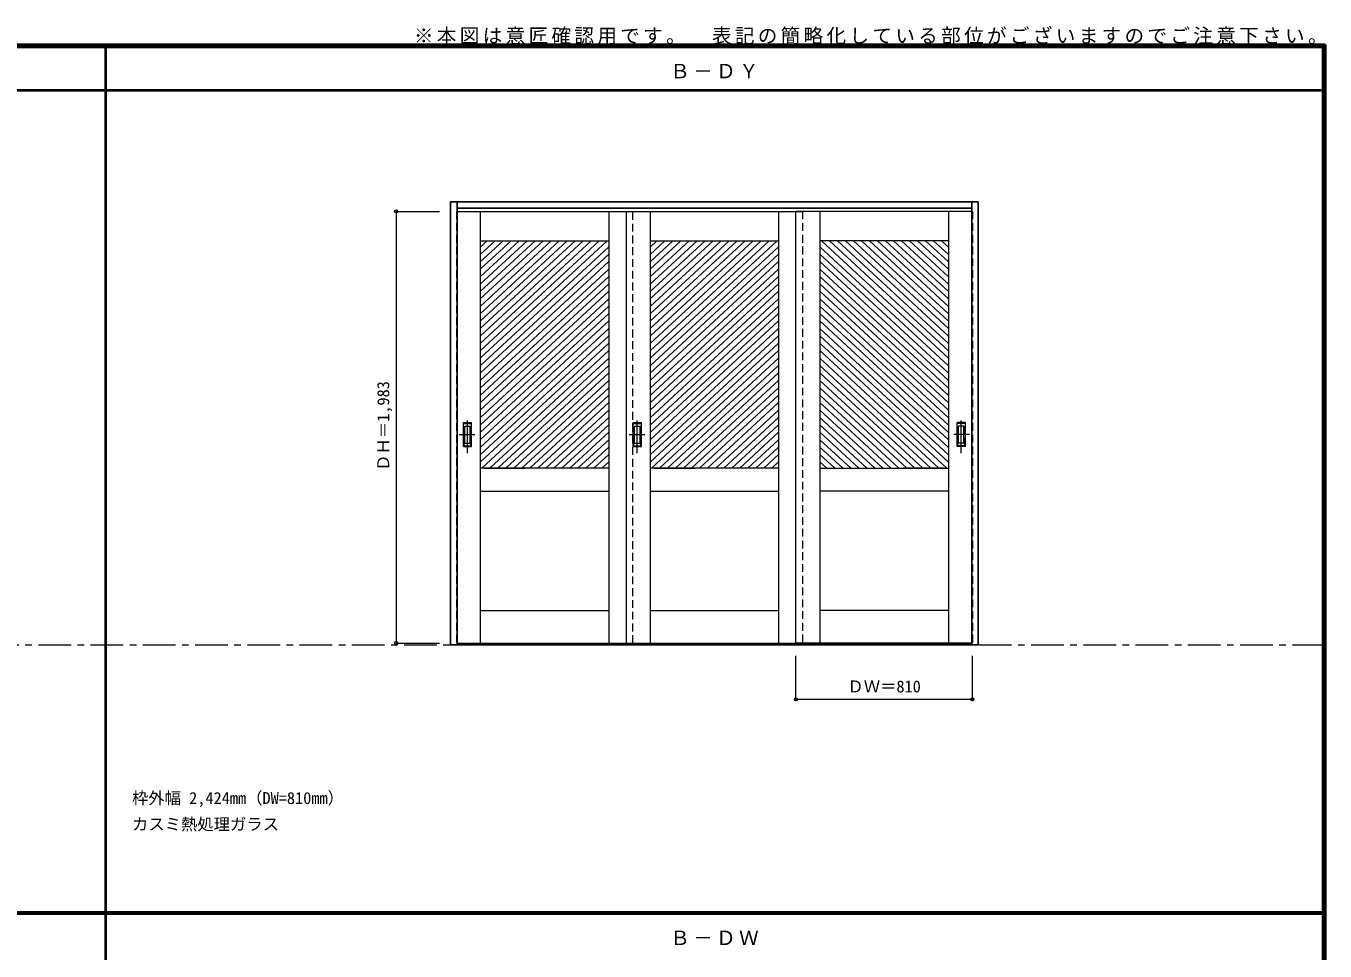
# Model space of a CAD drawing. Units: millimetres, scale not verified. Extents: x -6000 to 5700, y -4307 to 4260.
# Drawn here: x -267 to 5700, y 12 to 4260 of the extents above; entities that cross this region are included whole.
import ezdxf
from ezdxf.enums import TextEntityAlignment as Align

# ---------------------------------------------------------------- set-up
doc = ezdxf.new("R2010")
doc.units = ezdxf.units.MM
doc.header["$LTSCALE"] = 30
doc.header["$PDMODE"] = 32
doc.header["$PDSIZE"] = 15
doc.linetypes.add('CHAIN1', pattern=[8, 5, -1, 1, -1])
doc.linetypes.add('DASHED1', pattern=[1.8, 1.2, -0.6])
for name, color, linetype, lineweight in [('0-1_通り芯', 7, 'CHAIN1', 18), ('0-2_扉', 7, 'Continuous', 18), ('0-4_枠', 3, 'Continuous', 25), ('0-6_引手', 7, 'Continuous', 18), ('0-B_寸法', 4, 'Continuous', 9), ('0-C_ハッチ', 4, 'Continuous', 9), ('F-1_枠', 6, 'Continuous', 40)]:
    doc.layers.add(name, color=color, linetype=linetype, lineweight=lineweight)
doc.layers.add('0-A_文字', color=7, linetype='Continuous')
doc.styles.add('ＭＳ ゴシック', font='')
doc.styles.get('ＭＳ ゴシック').set_extended_font_data('MS Gothic')

msp = doc.modelspace()

# ---------------------------------------------------------------- linework, layer by layer
at = {"layer": '0-1_通り芯'}
msp.add_line((-5490, 1418), (5690, 1418), dxfattribs=at)
at = {"layer": '0-2_扉', "color": 4, "linetype": 'DASHED1', "lineweight": 9}
for p, q in [((1710, 3409), (1710, 1426)), ((1713, 3409), (1710, 3409)), ((2520, 1426), (2520, 3409)), ((3300, 3409), (3300, 1426)), ((4077, 3409), (4080, 3409)), ((4080, 3409), (4080, 1426)), ((1713, 1426), (1710, 1426)), ((4077, 1426), (4080, 1426))]:
    msp.add_line(p, q, dxfattribs=at)
at = {"layer": '0-2_扉'}
for p, q in [((1713, 3409), (2520, 3409)), ((1820, 3409), (1820, 1426)), ((2410, 3409), (2410, 1426)), ((2490, 3409), (2490, 1426)), ((2490, 3409), (3300, 3409)), ((2600, 3409), (2600, 1426)), ((3190, 3409), (3190, 1426)), ((4077, 3409), (3270, 3409)), ((3270, 1426), (3270, 3409)), ((3380, 3409), (3380, 1426)), ((3970, 3409), (3970, 1426)), ((1820, 3274), (2410, 3274)), ((2600, 3274), (3190, 3274)), ((3970, 3274), (3380, 3274)), ((2410, 2229), (1820, 2229)), ((1838.5, 2229), (2027.5, 2229)), ((3190, 2229), (2600, 2229)), ((2618.5, 2229), (2807.5, 2229)), ((3380, 2229), (3970, 2229)), ((3951.5, 2229), (3762.5, 2229)), ((1820, 2124), (2410, 2124)), ((2600, 2124), (3190, 2124)), ((3970, 2124), (3380, 2124)), ((1820, 1576), (2410, 1576)), ((2600, 1576), (3190, 1576)), ((3970, 1576), (3380, 1576)), ((1713, 1426), (2520, 1426)), ((2490, 1426), (3300, 1426)), ((4077, 1426), (3270, 1426))]:
    msp.add_line(p, q, dxfattribs=at)
at = {"layer": '0-2_扉', "color": 3, "lineweight": 25}
for p, q in [((2490, 1418), (2520, 1418)), ((3270, 1418), (3300, 1418))]:
    msp.add_line(p, q, dxfattribs=at)
at = {"layer": '0-4_枠'}
for p, q in [((1683, 3453), (4107, 3453)), ((1713, 1418), (1713, 3453)), ((1713, 3423), (4077, 3423)), ((4077, 1418), (4077, 3453)), ((4107, 1418), (4107, 3453)), ((1713, 1421), (4077, 1421)), ((1713, 1418), (4077, 1418)), ((4107, 1418), (4077, 1418))]:
    msp.add_line(p, q, dxfattribs=at)
msp.add_lwpolyline([(1713, 1418), (1683, 1418), (1683, 3453)], dxfattribs=at)
at = {"layer": '0-6_引手', "linetype": 'CHAIN1'}
for p, q in [((1761, 2298.27), (1761, 2469.12)), ((2541, 2298.27), (2541, 2469.12)), ((4029, 2298.27), (4029, 2469.12)), ((1722.93, 2383.5), (1795.43, 2383.5)), ((2502.93, 2383.5), (2575.43, 2383.5)), ((4067.07, 2383.5), (3994.56, 2383.5))]:
    msp.add_line(p, q, dxfattribs=at)
at = {"layer": '0-6_引手'}
for p, q in [((1742, 2438.5), (1780, 2438.5)), ((1742, 2328.5), (1742, 2438.5)), ((1748.5, 2422.5), (1773.5, 2422.5)), ((1748.5, 2344.5), (1748.5, 2422.5)), ((1773.5, 2344.5), (1773.5, 2422.5)), ((1780, 2328.5), (1780, 2438.5)), ((2522, 2438.5), (2560, 2438.5)), ((2522, 2328.5), (2522, 2438.5)), ((2528.5, 2422.5), (2553.5, 2422.5)), ((2528.5, 2344.5), (2528.5, 2422.5)), ((2553.5, 2344.5), (2553.5, 2422.5)), ((2560, 2328.5), (2560, 2438.5)), ((4048, 2438.5), (4010, 2438.5)), ((4010, 2328.5), (4010, 2438.5)), ((4041.5, 2422.5), (4016.5, 2422.5)), ((4016.5, 2344.5), (4016.5, 2422.5)), ((4041.5, 2344.5), (4041.5, 2422.5)), ((4048, 2328.5), (4048, 2438.5)), ((1742, 2328.5), (1780, 2328.5)), ((1748.5, 2344.5), (1773.5, 2344.5)), ((2522, 2328.5), (2560, 2328.5)), ((2528.5, 2344.5), (2553.5, 2344.5)), ((4048, 2328.5), (4010, 2328.5)), ((4041.5, 2344.5), (4016.5, 2344.5))]:
    msp.add_line(p, q, dxfattribs=at)
at = {"layer": '0-6_引手', "linetype": 'DASHED1'}
for p, q in [((1777, 2332.5), (1777, 2434.5)), ((2557, 2332.5), (2557, 2434.5)), ((4013, 2332.5), (4013, 2434.5)), ((1745, 2332.5), (1777, 2332.5)), ((2525, 2332.5), (2557, 2332.5)), ((4045, 2332.5), (4013, 2332.5))]:
    msp.add_line(p, q, dxfattribs=at)
for points in [[(1745, 2332.5), (1745, 2434.5), (1777, 2434.5)], [(2525, 2332.5), (2525, 2434.5), (2557, 2434.5)], [(4045, 2332.5), (4045, 2434.5), (4013, 2434.5)]]:
    msp.add_lwpolyline(points, dxfattribs=at)
at = {"layer": '0-B_寸法'}
for p, q in [((1433, 3409), (1633, 3409)), ((1433, 3409), (1433, 1426)), ((1433, 1426), (1633, 1426)), ((3270, 1168), (3270, 1368)), ((4080, 1168), (4080, 1368)), ((3270, 1168), (4080, 1168))]:
    msp.add_line(p, q, dxfattribs=at)
at = {"layer": '0-B_寸法', "color": 7}
for p in [(1433, 3409), (1433, 1426), (3270, 1168), (4080, 1168)]:
    msp.add_point(p, dxfattribs=at)
at = {"layer": '0-C_ハッチ'}
for p, q in [((1888.14, 3274), (1820, 3210.9)), ((1924.94, 3274), (1820, 3176.83)), ((1961.74, 3274), (1820, 3142.76)), ((1998.53, 3274), (1820, 3108.69)), ((1851.35, 3274), (1820, 3244.97)), ((2035.33, 3274), (1820, 3074.62)), ((2072.13, 3274), (1820, 3040.55)), ((2108.92, 3274), (1820, 3006.48)), ((2145.72, 3274), (1820, 2972.41)), ((2182.52, 3274), (1820, 2938.34)), ((2219.31, 3274), (1820, 2904.26)), ((2256.11, 3274), (1820, 2870.19)), ((2292.91, 3274), (1820, 2836.12)), ((2329.7, 3274), (1820, 2802.05)), ((2366.5, 3274), (1820, 2767.98)), ((2403.3, 3274), (1820, 2733.91)), ((2410, 3246.13), (1820, 2699.84)), ((2668.14, 3274), (2600, 3210.9)), ((2704.94, 3274), (2600, 3176.83)), ((2741.74, 3274), (2600, 3142.76)), ((2778.53, 3274), (2600, 3108.69)), ((2631.35, 3274), (2600, 3244.97)), ((2815.33, 3274), (2600, 3074.62)), ((2852.13, 3274), (2600, 3040.55)), ((2888.92, 3274), (2600, 3006.48)), ((2925.72, 3274), (2600, 2972.41)), ((2962.52, 3274), (2600, 2938.34)), ((2999.31, 3274), (2600, 2904.26)), ((3036.11, 3274), (2600, 2870.19)), ((3072.91, 3274), (2600, 2836.12)), ((3109.7, 3274), (2600, 2802.05)), ((3146.5, 3274), (2600, 2767.98)), ((3183.3, 3274), (2600, 2733.91)), ((3190, 3246.13), (2600, 2699.84)), ((3380, 3246.13), (3970, 2699.84)), ((3386.7, 3274), (3970, 2733.91)), ((3423.5, 3274), (3970, 2767.98)), ((3460.29, 3274), (3970, 2802.05)), ((3497.09, 3274), (3970, 2836.12)), ((3533.89, 3274), (3970, 2870.19)), ((3570.68, 3274), (3970, 2904.26)), ((3607.48, 3274), (3970, 2938.34)), ((3644.28, 3274), (3970, 2972.41)), ((3681.07, 3274), (3970, 3006.48)), ((3717.87, 3274), (3970, 3040.55)), ((3754.67, 3274), (3970, 3074.62)), ((3791.46, 3274), (3970, 3108.69)), ((3828.26, 3274), (3970, 3142.76)), ((3865.06, 3274), (3970, 3176.83)), ((3901.85, 3274), (3970, 3210.9)), ((3938.65, 3274), (3970, 3244.97)), ((2410, 3212.06), (1820, 2665.77)), ((2410, 3177.99), (1820, 2631.7)), ((3190, 3212.06), (2600, 2665.77)), ((3190, 3177.99), (2600, 2631.7)), ((3380, 3212.06), (3970, 2665.77)), ((3380, 3177.99), (3970, 2631.7)), ((2410, 3143.92), (1820, 2597.62)), ((2410, 3109.85), (1820, 2563.55)), ((3190, 3143.92), (2600, 2597.62)), ((3190, 3109.85), (2600, 2563.55)), ((3380, 3143.92), (3970, 2597.62)), ((3380, 3109.85), (3970, 2563.55)), ((2410, 3075.78), (1820, 2529.48)), ((3190, 3075.78), (2600, 2529.48)), ((3380, 3075.78), (3970, 2529.48)), ((2410, 3041.71), (1820, 2495.41)), ((2410, 3007.64), (1820, 2461.34)), ((3190, 3041.71), (2600, 2495.41)), ((3190, 3007.64), (2600, 2461.34)), ((3380, 3041.71), (3970, 2495.41)), ((3380, 3007.64), (3970, 2461.34)), ((2410, 2973.57), (1820, 2427.27)), ((2410, 2939.49), (1820, 2393.2)), ((3190, 2973.57), (2600, 2427.27)), ((3190, 2939.49), (2600, 2393.2)), ((3380, 2973.57), (3970, 2427.27)), ((3380, 2939.49), (3970, 2393.2)), ((2410, 2905.42), (1820, 2359.13)), ((2410, 2871.35), (1820, 2325.06)), ((3190, 2905.42), (2600, 2359.13)), ((3190, 2871.35), (2600, 2325.06)), ((3380, 2905.42), (3970, 2359.13)), ((3380, 2871.35), (3970, 2325.06)), ((2410, 2837.28), (1820, 2290.99)), ((3190, 2837.28), (2600, 2290.99)), ((3380, 2837.28), (3970, 2290.99)), ((2410, 2803.21), (1820, 2256.91)), ((2410, 2769.14), (1826.65, 2229)), ((3190, 2803.21), (2600, 2256.91)), ((3190, 2769.14), (2606.65, 2229)), ((3380, 2803.21), (3970, 2256.91)), ((3380, 2769.14), (3963.35, 2229)), ((2410, 2735.07), (1863.45, 2229)), ((2410, 2701), (1900.24, 2229)), ((3190, 2735.07), (2643.45, 2229)), ((3190, 2701), (2680.24, 2229)), ((3380, 2735.07), (3926.55, 2229)), ((3380, 2701), (3889.76, 2229)), ((2410, 2666.93), (1937.04, 2229)), ((2410, 2632.85), (1973.84, 2229)), ((3190, 2666.93), (2717.04, 2229)), ((3190, 2632.85), (2753.84, 2229)), ((3380, 2666.93), (3852.96, 2229)), ((3380, 2632.85), (3816.16, 2229)), ((2410, 2598.78), (2010.63, 2229)), ((3190, 2598.78), (2790.63, 2229)), ((3380, 2598.78), (3779.37, 2229)), ((2410, 2564.71), (2047.43, 2229)), ((2410, 2530.64), (2084.23, 2229)), ((3190, 2564.71), (2827.43, 2229)), ((3190, 2530.64), (2864.23, 2229)), ((3380, 2564.71), (3742.57, 2229)), ((3380, 2530.64), (3705.77, 2229)), ((2410, 2496.57), (2121.02, 2229)), ((2410, 2462.5), (2157.82, 2229)), ((3190, 2496.57), (2901.02, 2229)), ((3190, 2462.5), (2937.82, 2229)), ((3380, 2496.57), (3668.98, 2229)), ((3380, 2462.5), (3632.18, 2229)), ((2410, 2428.43), (2194.62, 2229)), ((2410, 2394.36), (2231.41, 2229)), ((3190, 2428.43), (2974.62, 2229)), ((3190, 2394.36), (3011.41, 2229)), ((3380, 2428.43), (3595.38, 2229)), ((3380, 2394.36), (3558.59, 2229)), ((2410, 2360.29), (2268.21, 2229)), ((3190, 2360.29), (3048.21, 2229)), ((3380, 2360.29), (3521.79, 2229)), ((2410, 2326.22), (2305.01, 2229)), ((2410, 2292.14), (2341.8, 2229)), ((3190, 2326.22), (3085.01, 2229)), ((3190, 2292.14), (3121.8, 2229)), ((3380, 2326.22), (3484.99, 2229)), ((3380, 2292.14), (3448.2, 2229)), ((2410, 2258.07), (2378.6, 2229)), ((3190, 2258.07), (3158.6, 2229)), ((3380, 2258.07), (3411.4, 2229))]:
    msp.add_line(p, q, dxfattribs=at)
at = {"layer": 'F-1_枠'}
for p, q in [((-6000, 4175), (5700, 4175)), ((-6000, 4170), (5700, 4170)), ((-6000, 4165), (5700, 4165)), ((100, -3790), (100, 4175)), ((5690, 4175), (5690, -4205)), ((5695, 4175), (5695, -4205)), ((5700, 4175), (5700, -4205)), ((-6000, 3965), (5700, 3965)), ((-6000, 190.5), (5700, 190.5)), ((-6000, 187.5), (5700, 187.5)), ((-6000, 184.5), (5700, 184.5))]:
    msp.add_line(p, q, dxfattribs=at)

# ---------------------------------------------------------------- texts
at = {"layer": '0-A_文字', "style": 'ＭＳ ゴシック'}
for s, p in [('枠外幅 2,424mm（DW=810mm）', (220, 670.5)), ('カスミ熱処理ガラス', (220, 550.5))]:
    msp.add_text(s, height=54.99, dxfattribs=at).set_placement(p, align=Align.BOTTOM_LEFT)
at = {"layer": '0-A_文字', "char_height": 65.98, "attachment_point": 7, "style": 'ＭＳ ゴシック'}
for s, insert in [('\\T1.17;※本図は意匠確認用です。\u3000表記の簡略化している部位がございますのでご注意下さい。', (1515, 4175)), ('\\T1.17;Ｂ－ＤＹ', (2692.5, 4020)), ('\\T1.17;Ｂ－ＤＷ', (2692.5, 39.5))]:
    msp.add_mtext(s, dxfattribs=dict(at, insert=insert))
at = {"layer": '0-B_寸法', "color": 7, "style": 'ＭＳ ゴシック'}
msp.add_text('ＤＨ＝1,983', height=54.99, rotation=90, dxfattribs=at).set_placement((1418, 2217.25), align=Align.BOTTOM_LEFT)
msp.add_text('ＤＷ＝810', height=54.99, dxfattribs=at).set_placement((3506.25, 1183), align=Align.BOTTOM_LEFT)

doc.saveas('drawing.dxf')
